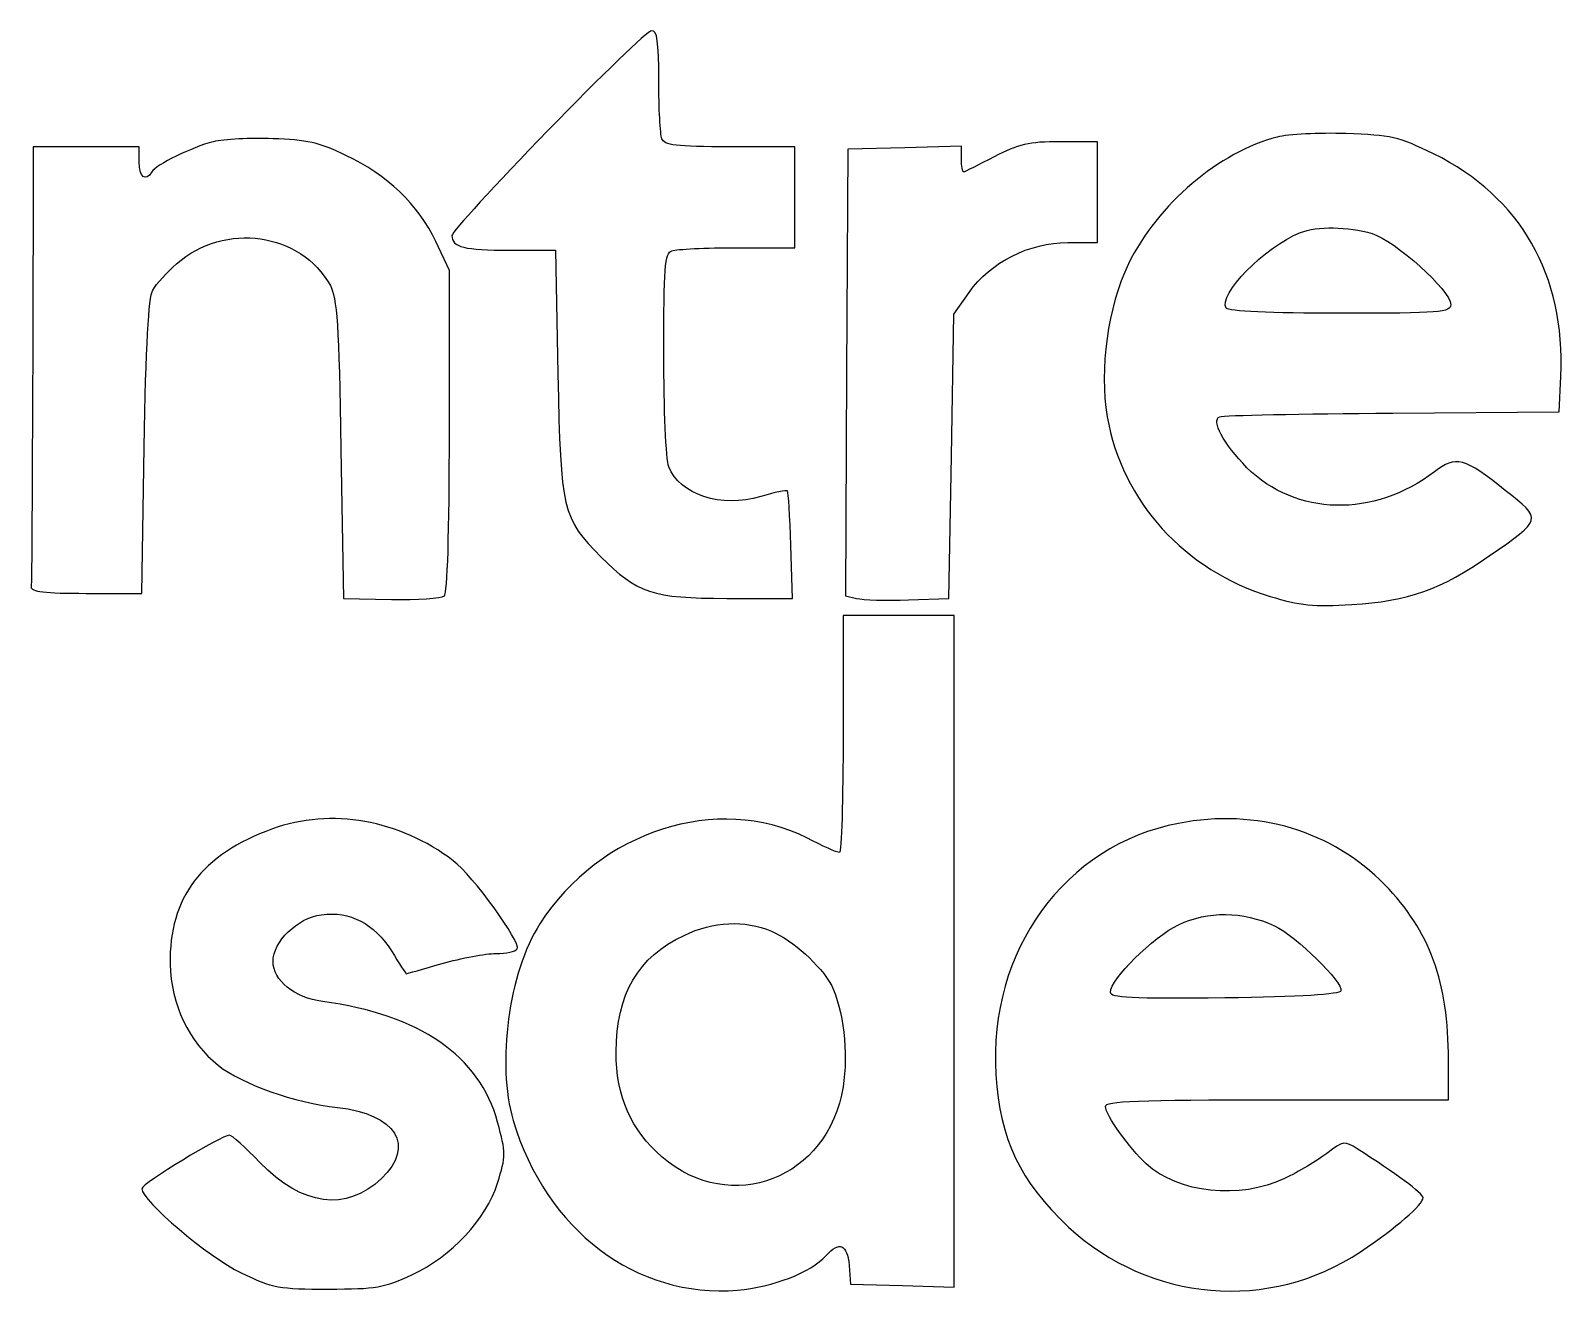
# Model space of a CAD drawing. Header units: millimetres. Extents: x 52 to 160, y 118 to 208.
import ezdxf

# ---------------------------------------------------------------- set-up
doc = ezdxf.new("R2010")
doc.units = ezdxf.units.MM
doc.layers.add('Capa_1', color=7, linetype='CONTINUOUS')

msp = doc.modelspace()

# ---------------------------------------------------------------- linework, layer by layer
at = {"layer": 'Capa_1', "color": 7}
for points in [[(88.66315, 200.713308)], [(65.238702, 199.901879)], [(139.63954, 200.219419)], [(119.84867, 198.843586)], [(146.27177, 193.48132)], [(69.37835, 151.861081)], [(132.737279, 152.249136)], [(139.440061, 145.087743)], [(104.268094, 144.699687)]]:
    msp.add_lwpolyline(points, close=True, dxfattribs=at)
for points in [[(124.99922, 192.84636), (127.08061, 192.84636), (127.08061, 196.37414), (127.08061, 199.901919), (124.47006, 199.901919)], [(60.052871, 198.490808), (60.052871, 199.549141), (56.348704, 199.549141), (52.644537, 199.549141), (52.609257, 184.3797)], [(101.89232, 192.49359), (105.91398, 192.49359), (105.91398, 196.02136), (105.91398, 199.549141), (101.36315, 199.549141)], [(117.55565, 198.667197), (117.55565, 199.584419), (113.60454, 199.478586), (109.61815, 199.372752), (109.51232, 183.77997), (109.44172, 168.15192), (110.21783, 167.97553)], [(81.748703, 179.68771), (81.748703, 190.90605), (80.796203, 192.91688)], [(85.982039, 192.3172), (89.157039, 192.3172), (89.333428, 183.67414)], [(113.85145, 167.86969), (116.67367, 167.97553), (116.85006, 177.92386), (117.02645, 187.83692), (118.08478, 189.35386)], [(147.71815, 180.92247), (159.35982, 181.02831), (159.46565, 183.49775)], [(56.348702, 168.32831), (60.229258, 168.32831), (60.405647, 178.55886)], [(74.163981, 178.38247), (74.34037, 167.97553), (77.691759, 167.90493)], [(101.15148, 167.97553), (105.7376, 167.97553), (105.63176, 171.6797)], [(109.700876, 121.345784), (109.806709, 120.040505), (113.440322, 119.934672), (117.038658, 119.828838), (117.038658, 143.323853), (117.038658, 166.78359), (113.1581, 166.78359), (109.277542, 166.78359), (109.277542, 158.493307)], [(139.61645, 132.916902), (151.610902, 132.916902), (151.610902, 135.703848)]]:
    msp.add_lwpolyline(points, dxfattribs=at)
for points in [[(95.895095, 207.663031), (95.612873, 207.663031), (92.367317, 204.523308), (88.66315, 200.713308)], [(96.388984, 204.170531), (96.388984, 206.957475), (96.283151, 207.663031), (95.895095, 207.663031)], [(96.600651, 200.113586), (96.494818, 200.431086), (96.388984, 202.230253), (96.388984, 204.170531)], [(88.66315, 200.713308), (84.958983, 196.90331), (81.925094, 193.5872), (81.925094, 193.34025)], [(65.238704, 199.901919), (63.72176, 199.513864), (61.252315, 198.314419), (60.934815, 197.785252)], [(69.40148, 200.113546), (67.849258, 200.184096), (65.979536, 200.078266), (65.238702, 199.901879)], [(74.516759, 198.949379), (72.682314, 199.831324), (71.729814, 200.04299), (69.40148, 200.113546)], [(101.36315, 199.549141), (97.553151, 199.549141), (96.77704, 199.654975), (96.600651, 200.113586)], [(124.47006, 199.901919), (122.24756, 199.901919), (121.542, 199.72553), (119.84867, 198.843586)], [(139.63954, 200.219419), (135.61788, 199.231641), (131.24343, 195.4922), (129.2326, 191.3647)], [(144.43732, 200.466364), (142.5676, 200.536914), (140.41565, 200.431084), (139.63954, 200.219419)], [(150.57565, 199.055252), (148.10621, 200.254697), (147.61232, 200.36053), (144.43732, 200.466364)], [(80.796203, 192.91688), (79.596759, 195.49216), (77.374259, 197.608823), (74.516759, 198.949379)], [(117.69676, 197.785252), (117.62626, 197.785252), (117.55565, 198.173308), (117.55565, 198.667197)], [(119.84871, 198.843586), (118.7551, 198.279141), (117.76732, 197.785252), (117.69676, 197.785252)], [(159.46565, 183.49775), (159.78315, 190.58859), (156.67871, 196.02136), (150.57565, 199.055252)], [(60.934815, 197.785252), (60.511482, 197.079697), (60.052871, 197.432475), (60.052871, 198.490808)], [(62.663425, 191.3647), (66.050091, 194.32803), (71.377036, 193.55192), (73.423147, 189.84775)], [(81.925094, 193.34025), (81.925094, 192.52886), (82.771761, 192.3172), (85.982039, 192.3172)], [(136.07649, 188.26025), (135.47676, 189.21275), (138.72232, 192.52886), (141.26232, 193.55192)], [(141.26232, 193.55192), (142.42649, 194.01053), (144.57843, 193.97525), (146.27177, 193.48132)], [(146.27177, 193.48136), (147.89454, 192.98747), (151.7751, 189.49497), (151.7751, 188.5072)], [(96.741762, 185.08525), (96.741762, 191.11775), (96.812322, 192.10553), (97.306206, 192.28192)], [(97.306206, 192.28192), (97.623706, 192.38775), (99.669818, 192.49359), (101.89232, 192.49359)], [(118.08478, 189.35386), (119.60172, 191.50581), (122.28283, 192.84636), (124.99922, 192.84636)], [(61.005369, 189.53025), (61.252313, 189.95359), (61.993147, 190.76497), (62.663425, 191.3647)], [(129.2326, 191.3647), (127.78621, 188.36609), (127.18649, 183.99164), (127.75093, 180.67553)], [(60.405647, 178.55886), (60.51148, 185.61442), (60.723147, 189.03636), (61.005369, 189.53025)], [(73.423147, 189.84775), (73.881759, 188.96581), (74.02287, 187.16664), (74.163981, 178.38247)], [(144.04926, 187.90747), (139.14565, 187.90747), (136.2176, 188.04859), (136.07649, 188.26025)], [(151.7751, 188.5072), (151.7751, 187.97803), (151.06954, 187.90747), (144.04926, 187.90747)], [(97.09454, 177.18303), (96.882873, 177.67692), (96.741762, 181.23997), (96.741762, 185.08525)], [(52.609257, 184.3797), (52.573977, 176.01886), (52.538707, 168.99858), (52.503424, 168.78692)], [(89.333428, 183.67414), (89.545095, 174.00803), (89.61565, 173.65525), (92.367317, 170.86831)], [(127.75093, 180.67553), (128.77399, 174.74886), (133.18371, 169.91581), (139.14565, 168.11664)], [(137.52288, 177.11247), (135.9001, 178.77053), (134.98288, 180.42858), (135.61788, 180.67553)], [(135.61788, 180.67553), (135.86482, 180.78136), (141.33288, 180.8872), (147.71815, 180.92247)], [(81.395926, 168.15188), (81.607592, 168.32827), (81.748703, 172.49104), (81.748703, 179.68771)], [(103.5151, 175.10164), (100.76343, 174.25497), (97.835373, 175.24275), (97.09454, 177.18303)], [(150.64621, 176.83025), (146.3776, 173.5847), (140.94482, 173.72581), (137.52288, 177.11247)], [(155.5851, 175.52497), (152.7276, 177.81803), (152.12788, 177.99442), (150.64621, 176.83025)], [(105.38482, 175.4897), (105.31422, 175.5602), (104.4676, 175.38386), (103.5151, 175.10164)], [(105.63176, 171.6797), (105.56126, 173.72581), (105.45537, 175.41914), (105.38482, 175.4897)], [(154.45621, 170.93886), (158.19565, 173.54942), (158.19565, 173.44358), (155.5851, 175.52497)], [(92.367317, 170.86831), (94.836762, 168.36358), (95.965651, 167.97553), (101.15148, 167.97553)], [(144.86065, 167.55219), (148.77649, 167.76386), (151.1401, 168.61053), (154.45621, 170.93886)], [(52.503424, 168.78692), (52.468144, 168.43414), (53.455924, 168.32831), (56.348702, 168.32831)], [(77.691759, 167.90493), (79.526203, 167.86963), (81.184259, 167.97553), (81.395926, 168.15188)], [(110.21783, 167.97553), (110.67645, 167.86969), (112.29922, 167.79914), (113.85145, 167.86969)], [(139.14565, 168.11664), (141.19176, 167.48164), (142.21482, 167.37581), (144.86065, 167.55219)], [(109.277542, 158.493307), (109.277542, 153.942471), (109.171709, 150.203024), (109.030597, 150.203024)], [(106.73754, 151.22608), (100.528648, 154.365804), (92.238365, 151.719969), (88.075584, 145.228854)], [(82.007803, 149.638579), (78.268356, 152.496081), (73.470575, 153.342748), (69.37835, 151.861081)], [(147.165899, 147.945245), (143.497008, 151.719969), (138.205338, 153.30747), (132.737279, 152.249136)], [(69.37835, 151.861081), (64.40418, 150.061913), (62.146401, 147.0633), (62.216957, 142.40663)], [(132.737279, 152.249136), (124.799774, 150.732191), (119.402271, 143.323853), (119.966715, 134.680792)], [(109.030597, 150.203024), (108.854208, 150.203024), (107.831152, 150.661635), (106.73754, 151.22608)], [(86.488083, 143.464964), (86.770306, 143.923576), (83.383637, 148.615523), (82.007803, 149.638579)], [(151.610902, 135.703848), (151.610902, 141.136629), (150.305623, 144.734965), (147.165899, 147.945245)], [(72.800297, 145.863855), (74.811131, 146.110799), (76.469188, 145.264132), (77.703911, 143.323853)], [(132.737279, 145.158299), (134.818669, 146.146077), (137.21756, 146.110799), (139.440061, 145.087743)], [(69.413628, 142.583019), (69.413628, 143.994131), (71.106962, 145.61691), (72.800297, 145.863855)], [(88.075584, 145.228854), (85.888361, 141.806908), (85.041693, 135.456904), (86.205861, 131.470512)], [(98.165035, 144.417465), (100.211147, 145.405243), (102.398371, 145.511077), (104.268094, 144.699687)], [(127.974776, 140.431073), (127.974776, 141.348296), (130.938111, 144.311631), (132.737279, 145.158299)], [(139.440061, 145.087743), (140.992284, 144.346909), (144.27312, 141.101352), (144.096731, 140.536907)], [(93.402532, 136.268293), (93.43781, 140.32524), (94.919477, 142.900519), (98.165035, 144.417465)], [(104.268094, 144.699687), (105.78504, 144.064687), (107.690041, 142.336075), (108.466153, 140.924963)], [(77.703911, 143.323853), (78.233078, 142.441908), (78.691689, 141.736352), (78.726967, 141.736352)], [(81.231691, 142.441908), (82.572247, 142.829964), (84.30086, 143.147464), (85.006416, 143.147464)], [(85.006416, 143.147464), (85.711972, 143.147464), (86.38225, 143.288575), (86.488083, 143.464964)], [(62.216957, 142.40663), (62.287512, 139.584406), (63.522235, 136.973849), (65.603626, 135.315792)], [(72.870852, 139.796073), (70.930573, 140.043018), (69.413628, 141.277741), (69.413628, 142.583019)], [(78.726967, 141.736352), (78.762245, 141.736352), (79.891135, 142.053852), (81.231691, 142.441908)], [(108.466153, 140.924963), (109.277542, 139.302184), (109.665598, 136.16246), (109.277542, 133.834125)], [(85.112249, 131.364679), (83.877526, 135.986071), (79.64419, 138.87885), (72.870852, 139.796073)], [(135.982837, 140.043018), (129.35061, 139.972462), (127.974776, 140.043018), (127.974776, 140.431073)], [(144.096731, 140.536907), (144.026175, 140.289962), (141.239229, 140.113573), (135.982837, 140.043018)], [(65.603626, 135.315792), (67.261682, 134.010514), (70.930573, 132.705235), (73.929186, 132.387735)], [(96.612812, 128.930511), (94.460866, 130.764956), (93.402532, 133.163847), (93.402532, 136.268293)], [(119.966715, 134.680792), (120.248938, 130.129956), (121.624772, 127.237176), (125.046719, 124.026896)], [(109.277542, 133.834125), (108.254486, 127.413565), (101.44587, 124.76773), (96.612812, 128.930511)], [(73.929186, 132.387735), (78.021411, 131.929124), (79.397245, 129.706622), (76.998355, 127.413565)], [(127.621998, 132.458291), (127.621998, 132.846346), (129.773944, 132.916902), (139.61645, 132.916902)], [(130.4795, 128.436621), (129.315332, 129.530233), (127.621998, 131.858568), (127.621998, 132.458291)], [(85.112249, 127.096065), (85.711972, 129.001066), (85.711972, 129.212733), (85.112249, 131.364679)], [(86.205861, 131.470512), (88.498918, 123.81523), (94.813644, 119.017449), (101.904482, 119.617171)], [(66.379737, 130.447456), (65.815292, 130.447456), (60.2414, 127.060787), (60.2414, 126.708009)], [(68.496405, 128.542455), (67.473349, 129.600789), (66.520848, 130.447456), (66.379737, 130.447456)], [(145.22562, 129.494955), (144.378953, 130.0594), (144.27312, 130.0594), (143.108952, 129.177455)], [(143.108952, 129.177455), (142.438674, 128.683566), (141.133395, 127.872177), (140.145617, 127.413565)], [(149.847012, 126.073009), (149.847012, 126.355231), (147.906733, 127.801621), (145.22562, 129.494955)], [(76.998355, 127.413565), (74.528909, 125.08523), (71.45974, 125.473286), (68.496405, 128.542455)], [(140.145617, 127.413565), (137.041171, 125.931898), (132.702001, 126.390509), (130.4795, 128.436621)], [(60.2414, 126.708009), (60.2414, 125.861342), (64.862792, 121.945506), (67.191127, 120.816617)], [(79.115023, 120.675505), (81.937247, 122.016062), (84.30086, 124.520786), (85.112249, 127.096065)], [(145.472565, 122.298284), (147.942011, 123.956341), (149.847012, 125.614397), (149.847012, 126.073009)], [(125.046719, 124.026896), (130.726444, 118.770504), (139.087283, 118.064948), (145.472565, 122.298284)], [(108.078097, 122.016062), (109.030597, 123.074396), (109.559764, 122.827451), (109.700876, 121.345784)], [(101.904482, 119.617171), (104.373928, 119.828838), (107.019763, 120.851894), (108.078097, 122.016062)], [(67.191127, 120.816617), (69.413628, 119.758283), (69.836962, 119.687727), (73.294186, 119.687727)], [(73.294186, 119.687727), (76.610299, 119.687727), (77.210022, 119.79356), (79.115023, 120.675505)]]:
    msp.add_open_spline(points, degree=3, dxfattribs=at)

doc.saveas('drawing.dxf')
